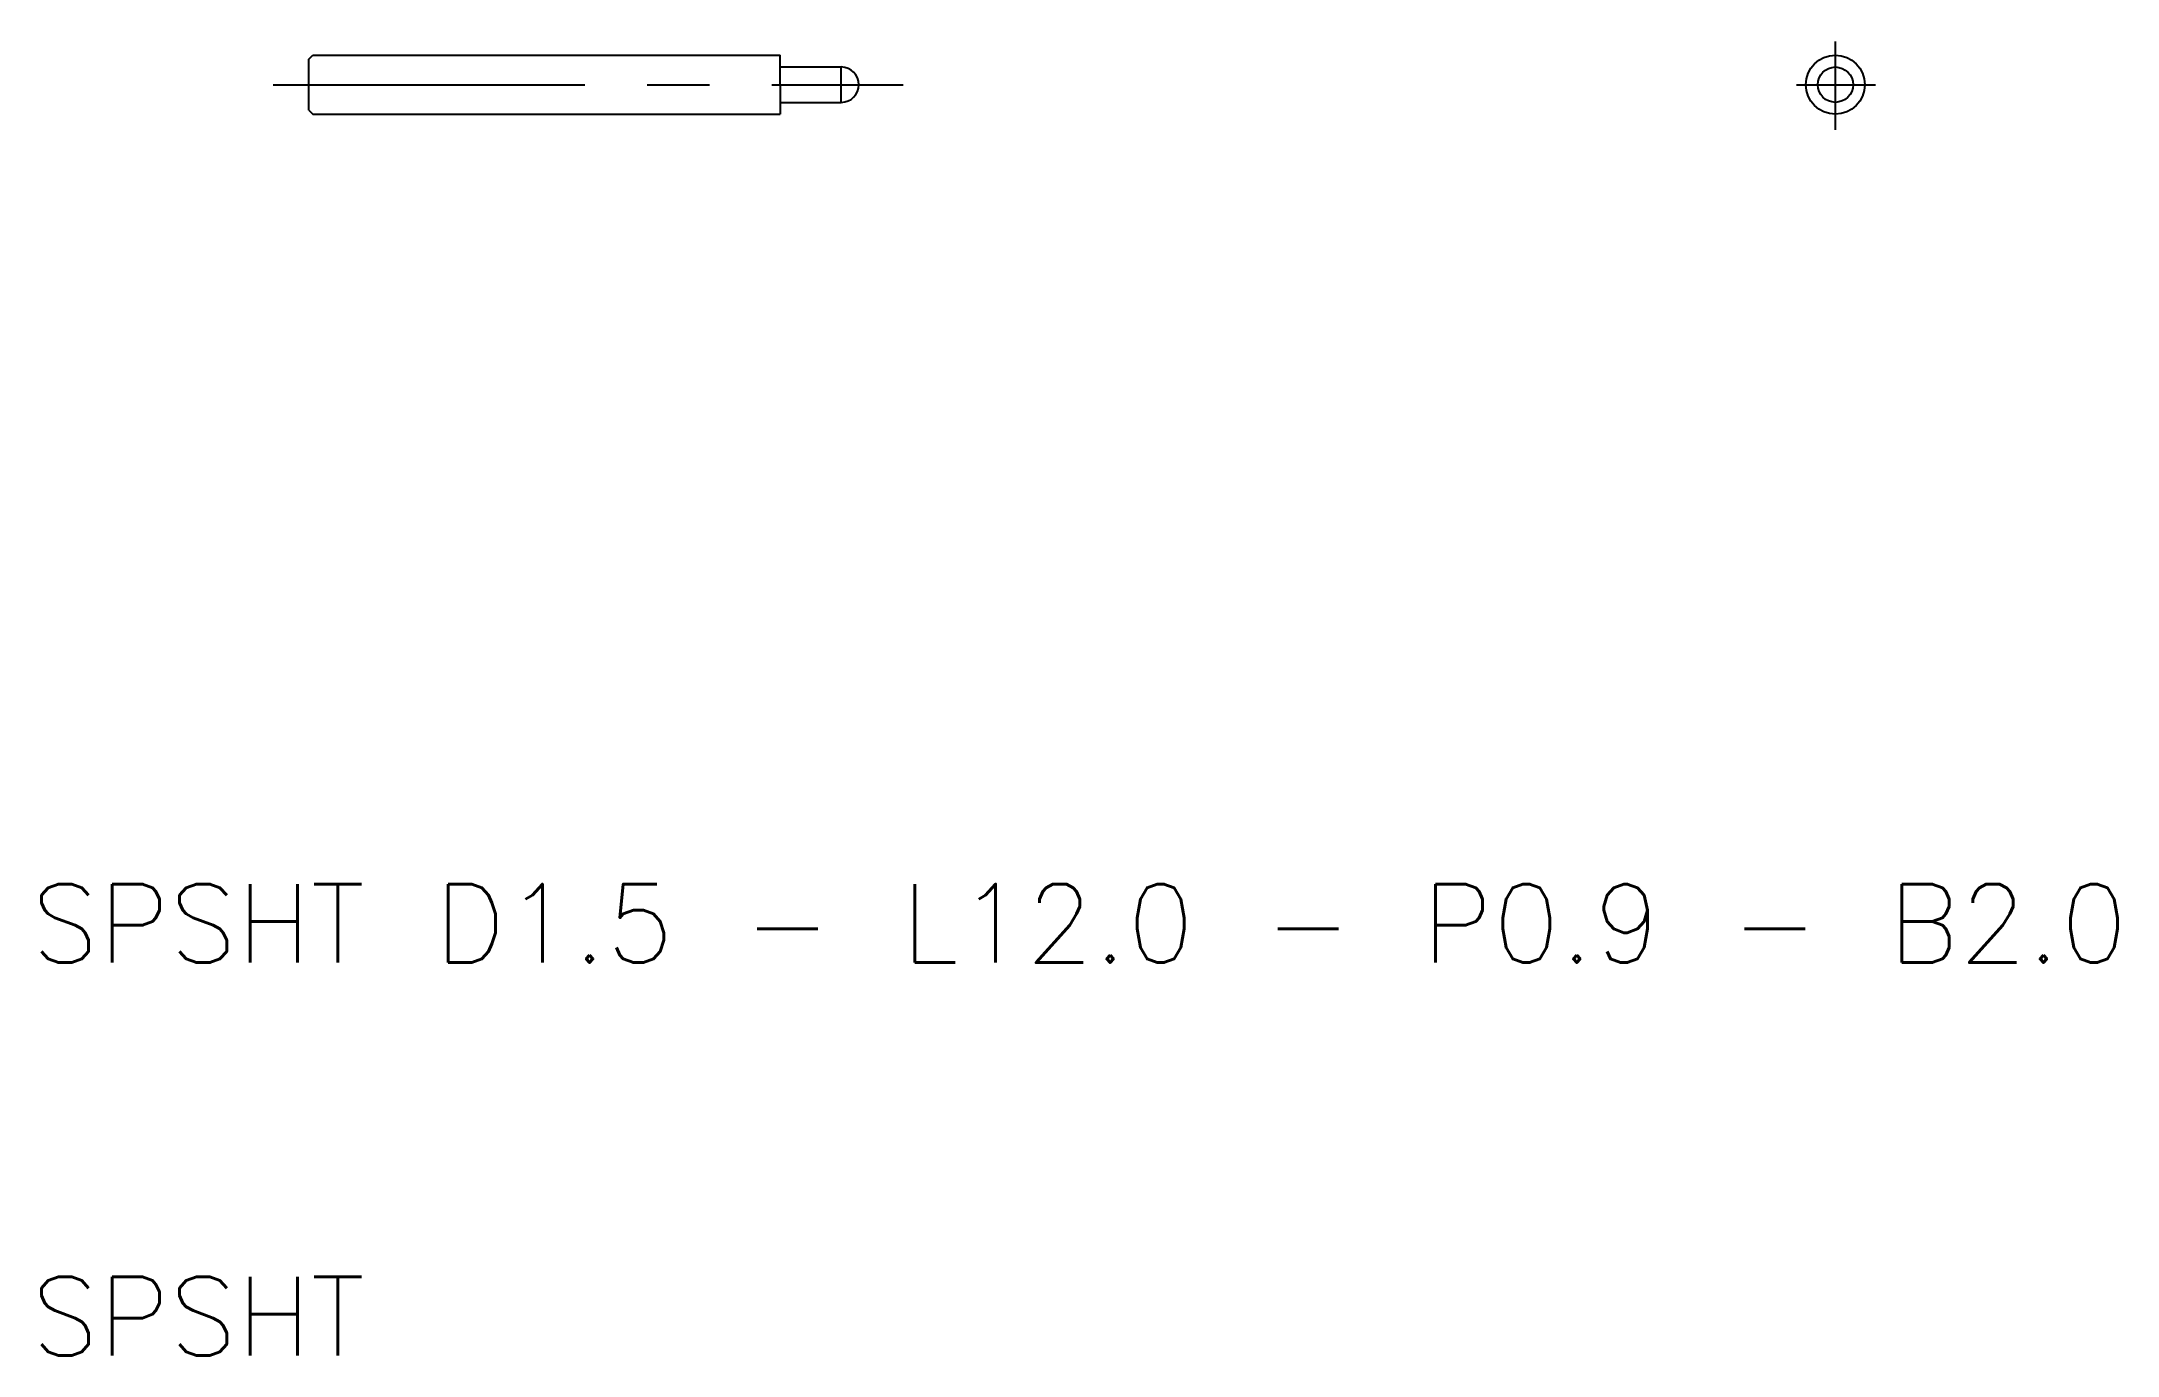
# Model space of a CAD drawing. Extents: x 40.3 to 93.2, y 10 to 43.4.
import ezdxf

# ---------------------------------------------------------------- set-up
doc = ezdxf.new("R2010")
doc.units = 0
doc.header["$LTSCALE"] = 0.25
doc.linetypes.add('CENTER', pattern=[50.8, 31.75, -6.35, 6.35, -6.35])
doc.layers.get('0').update_dxf_attribs({"linetype": 'CONTINUOUS'})
doc.layers.add('CENTER', color=1, linetype='CENTER')
doc.styles.get("Standard").update_dxf_attribs({"font": 'txt.shx'})

msp = doc.modelspace()

# ---------------------------------------------------------------- linework, layer by layer
for p, q in [((47.121, 42.997), (47.221, 43.097)), ((47.121, 41.697), (47.121, 42.997)), ((47.221, 43.097), (59.121, 43.097)), ((59.121, 42.347), (59.121, 43.097)), ((59.121, 42.797), (60.671, 42.797)), ((59.121, 42.347), (59.121, 41.597)), ((60.671, 41.897), (60.671, 42.797)), ((59.121, 41.897), (60.671, 41.897)), ((47.121, 41.697), (47.221, 41.597)), ((47.221, 41.597), (59.121, 41.597))]:
    msp.add_line(p, q)
for radius in [0.75, 0.45]:
    msp.add_circle((85.983, 42.347), radius)
msp.add_arc((60.671, 42.347), 0.45, 270, 90)
at = {"layer": 'CENTER', "color": 1, "linetype": 'CENTER'}
for p, q in [((85.983, 41.197), (85.983, 43.445)), ((46.21, 42.347), (62.249, 42.347)), ((84.996, 42.347), (87.007, 42.347))]:
    msp.add_line(p, q, dxfattribs=at)

# ---------------------------------------------------------------- texts
for s, p in [('SPSHT D1.5 - L12.0 - P0.9 - B2.0', (40.056, 20)), ('SPSHT', (40.056, 10))]:
    msp.add_text(s, height=2).set_placement(p)

doc.saveas('drawing.dxf')
